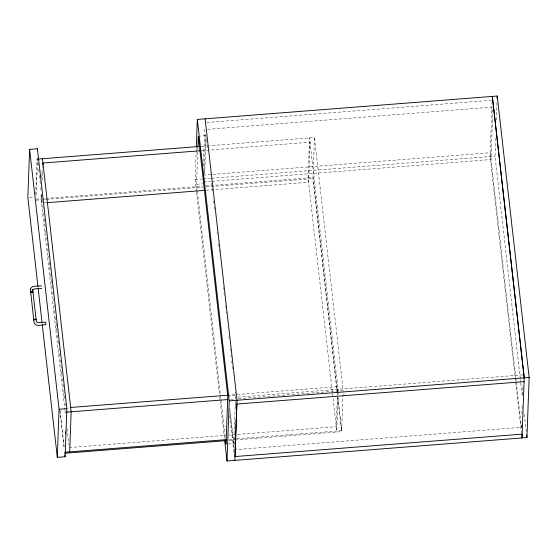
<?xml version="1.0" encoding="UTF-8"?>
<svg xmlns="http://www.w3.org/2000/svg" width="557" height="557" viewBox="0 0 557 557"><rect width="100%" height="100%" fill="white"/><g stroke="black" fill="none" stroke-linecap="round" stroke-linejoin="round"><path stroke-width="0.42" stroke-dasharray="2.79 2.09" d="M35.739 194.289L37.096 157.359M36.212 194.922L37.528 159.107L37.82 161.697M41.141 194.539L40.981 198.807L64.877 409.541M41.761 177.488L42.2 165.547M41.469 203.11L41.782 194.588M42.311 180.085L42.624 171.563M196.482 191.643L195.11 179.556L196.182 150.355M196.21 149.492L196.273 147.779M225.132 436.416L196.551 184.311L197.909 147.382M203.382 166.063L204.781 127.797M204.196 171.633L205.554 134.62M204.691 174.257L206.111 135.609L199.183 136.145M228.614 443.985L233.815 443.581L235.416 399.78M235.451 398.916L235.541 396.34M234.406 444.57L234.629 438.54M235.075 426.488L235.326 419.602M235.764 407.557L235.987 401.527M337.236 392.776L312.95 178.581L314.461 137.495L209.815 145.662M337.396 396.013L336.268 426.711L228.739 435.108M337.424 395.164L337.549 391.752M337.584 390.896L337.737 386.635L229.345 395.094M337.974 397.761L336.755 431.021L308.07 177.962L309.539 137.885L338.224 390.937M338.099 394.349L338.196 391.794M235.2 439.946L341.643 431.64L343.119 391.411M492.109 101.082L490.09 156.538L521.436 432.768M492.82 109.625L490.989 159.553L211.625 181.352M520.287 378.864L495.02 156.148L495.744 136.395M496.343 120.075L497.004 102.042M521.484 424.74L521.387 427.323L234.219 449.729M521.895 413.552L522.181 405.802M522.591 394.614L522.87 386.864M206.703 122.498L491.316 100.288M207.483 129.321L492.047 107.111M201.14 146.338L208.945 145.732M201.627 150.648L310.026 142.188L308.557 182.271L206.229 190.257M203.047 175.142L490.237 152.729L515.678 377.173M195.11 179.556L202.038 179.013M203.771 178.881L210.713 178.337M211.583 178.268L495.02 156.148M203.82 181.958L210.762 181.415M29.584 197.338L33.914 197.004M196.551 184.311L202.616 183.838M36.059 199.19L202.275 186.219M205.679 185.954L312.992 177.579L337.375 392.636M36.024 200.193L42.081 199.719M42.945 199.65L45.542 199.448M46.405 199.378L203.047 187.159M206.508 186.887L312.95 178.581M43.202 202.978L45.806 202.776M227.778 396.09L235.576 395.484M237.881 397.092L523.315 374.812M230.702 399.334L235.033 398.993M238.5 398.721L343.147 390.554L314.461 137.495M69.186 447.556L225.272 435.372M229.178 439.417L236.168 438.867M236.969 438.805L341.678 430.638L337.96 397.816M229.143 440.42L234.33 440.016M520.384 379.728L520.677 382.318M520.774 383.181L522.146 395.268M524.304 414.255L526.358 432.385M515.775 378.036L516.074 380.619M516.172 381.482L521.456 428.103M337.827 397.956L341.643 431.64M206.598 139.925L206.793 141.652M207.288 145.969L207.483 147.696M211.493 183.093L211.688 184.82M212.182 189.136L212.377 190.863M213.554 201.223L213.749 202.95M214.236 207.267L214.431 208.993M217.077 232.304L217.272 234.031M218.441 244.391L218.643 246.117M219.131 250.434L219.326 252.161M223.336 287.558L223.538 289.285M224.025 293.602L224.22 295.328M225.397 305.696L225.592 307.422M226.079 311.739L226.274 313.466M228.92 336.776L229.115 338.503M230.292 348.863L230.487 350.59M230.974 354.906L231.169 356.633M231.656 360.95L231.858 362.677M232.346 366.993L232.541 368.72M235.186 392.031L235.381 393.757M229.797 408.184L233.815 443.581M229.763 410.801L233.975 447.919M229.721 415.473L233.933 452.59M196.579 192.506L219.674 396.229M219.771 397.092L220.168 400.546M220.266 401.409L224.471 438.526M37.918 162.56L38.315 166.021M38.705 169.474L38.997 172.064M39.387 175.518L39.881 179.834M39.979 180.698L40.369 184.158M40.758 187.612L41.051 190.202M41.545 194.518L41.74 196.245M42.228 200.562L42.423 202.295M42.819 205.749L43.209 209.202M43.599 212.656L43.892 215.246M44.282 218.699L44.776 223.023M44.873 223.886L45.263 227.34M45.653 230.793L45.953 233.383M46.44 237.707L46.635 239.433M47.122 243.75L47.317 245.477M47.714 248.93L48.006 251.52M48.494 255.837L48.689 257.571M49.183 261.887L49.67 266.204M49.768 267.068L50.158 270.521M50.555 273.974L50.847 276.571M51.237 280.025L51.724 284.342M51.822 285.205L52.219 288.658M52.609 292.112L52.901 294.709M53.388 299.025L53.59 300.752M54.078 305.069L54.273 306.796M54.663 310.249L54.955 312.846M55.449 317.163L55.742 319.753M56.132 323.206L56.626 327.523M56.723 328.386L57.113 331.847M57.503 335.3L57.796 337.89M58.193 341.344L58.485 343.934M58.972 348.257L59.167 349.984M59.557 353.437L59.857 356.027M60.344 360.344L60.539 362.071M61.026 366.395L61.228 368.121M61.618 371.575L62.008 375.028M62.398 378.482L62.697 381.072M63.087 384.532L63.38 387.122M63.77 390.575L64.264 394.892M64.361 395.755L64.751 399.209M65.239 403.533L65.434 405.259M64.974 410.405L65.461 414.728M67.028 428.542L68.887 444.952M59.954 409.924L64.159 447.062M59.912 410.927L64.034 447.25"/><path stroke-width="0.84" d="M42.241 324.397L57.315 457.353L65.106 456.747L66.875 408.65L37.41 148.768L29.612 149.38L27.85 197.477L37.932 286.402M32.696 289.814L36.393 321.918L37.98 322.747L45.667 322.148L45.862 324.731C42.423 324.446 35.467 327.544 34.04 322.468L30.44 289.856M30.447 289.71C30.962 284.571 38.336 286.695 41.545 285.804M30.419 290.496L30.468 289.076M30.677 292.808L30.705 292.167L31.833 291.764L32.967 291.993L32.919 292.634M37.347 150.487L37.41 148.768M32.668 290.448L32.71 289.417M33.782 320.157L33.803 319.523L34.938 319.119L36.045 319.349L36.017 319.983M42.875 164.74L42.938 163.034L199.893 150.787M57.315 457.353L59.077 409.256L29.612 149.38M65.441 433.485L65.503 431.779M69.674 451.866L71.143 411.783L42.45 158.724M196.308 146.916L197.317 119.435L497.22 96.027L529.15 377.444L526.943 437.565L227.019 460.973L224.666 440.253M197.937 146.519L198.313 136.214L227.778 396.09L226.017 444.187L225.627 440.733M227.019 460.973L229.219 400.852L197.317 119.435M234.81 460.361L237.017 400.239L205.108 118.829M497.129 98.61L497.22 96.027M522.139 434.14L522 437.948L524.228 377.827L492.318 96.41L524.228 377.827M32.689 290.051L34.061 288.986L41.74 288.387M30.705 292.167L32.94 291.993M33.803 319.523L36.066 319.342M38.349 159.044L199.406 146.477M46.677 202.706L204.496 190.39M70.655 407.473L228.474 395.157M59.077 409.256L66.875 408.65M66.22 412.166L228.098 399.536M229.219 400.852L529.15 377.444M524.088 381.636L236.878 404.048L234.991 456.552L522.16 434.14M64.751 452.249L226.629 439.612M64.709 453.252L226.546 440.622M526.65 434.975L526.943 437.565M64.911 455.02L65.106 456.747M38.127 288.129L42.047 322.67"/></g></svg>
